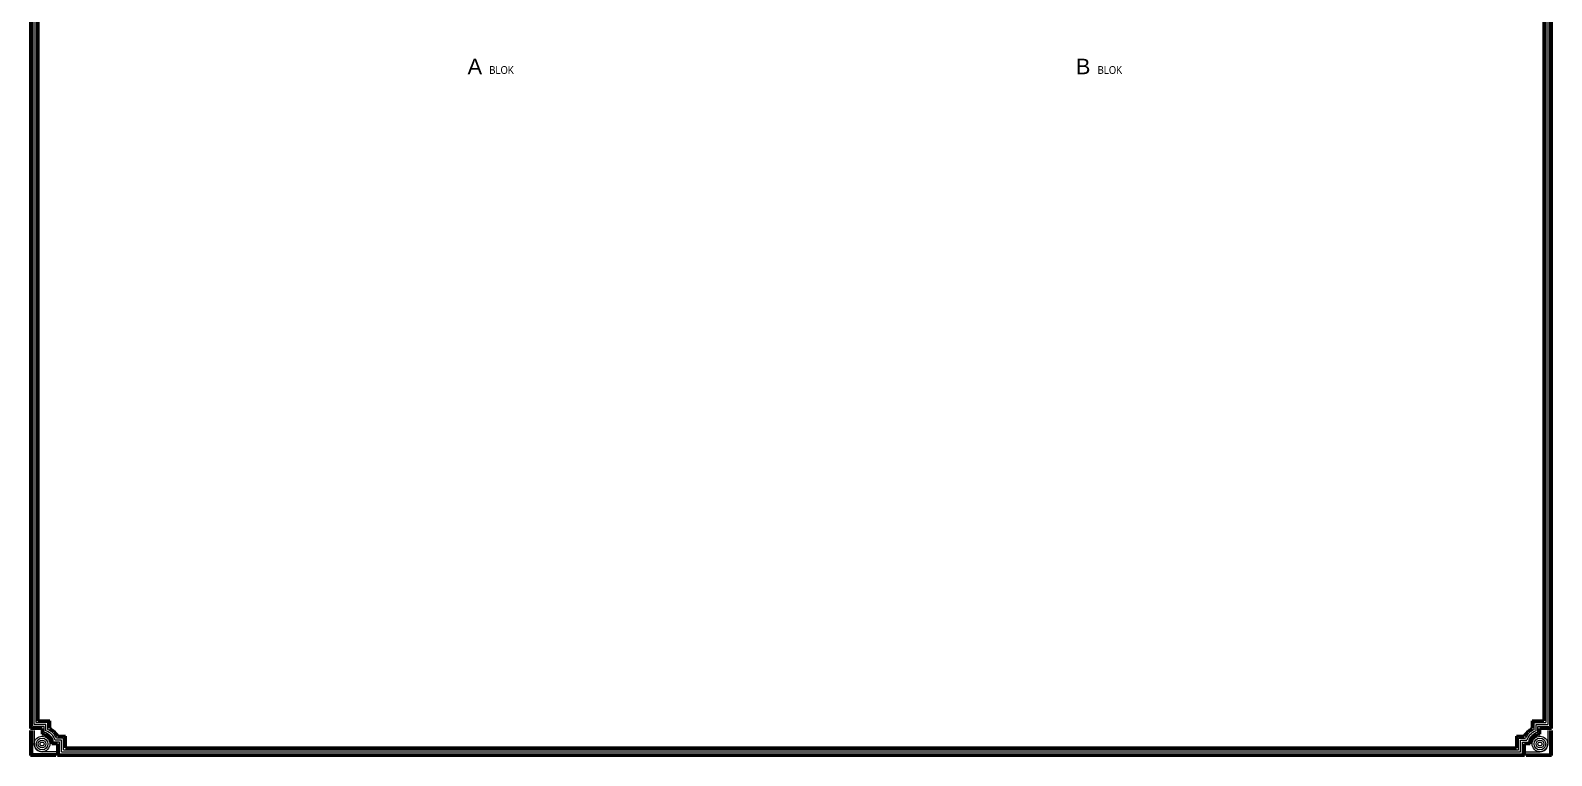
# Model space of a CAD drawing. Header units: millimetres. Extents: x -4402 to 30102, y 1696 to 6551.
# Drawn here: x 17554 to 21469, y 1696 to 3564 of the extents above; entities that cross this region are included whole.
import ezdxf
from ezdxf.enums import TextEntityAlignment as Align

# ---------------------------------------------------------------- set-up
doc = ezdxf.new("R2010")
doc.units = ezdxf.units.MM
for name, color, linetype, lineweight in [('BETON', 6, 'Continuous', 50), ('GOR-020', 2, 'Continuous', 20), ('MH', 20, 'Continuous', 20), ('YYM', 20, 'Continuous', 18)]:
    doc.layers.add(name, color=color, linetype=linetype, lineweight=lineweight)
doc.styles.add('1', font='arial.ttf', dxfattribs={"height": 18})

msp = doc.modelspace()

# ---------------------------------------------------------------- linework, layer by layer
at = {"layer": 'BETON'}
for p, q in [((17553.7, 1766.3), (17553.7, 6096.8)), ((17573.7, 1786.3), (17573.7, 6076.8)), ((21449.1, 6076.8), (21449.1, 1786.3)), ((21469.1, 6096.8), (21469.1, 1766.3)), ((17583.7, 1766.3), (17553.7, 1766.3)), ((17603.7, 1786.3), (17573.7, 1786.3)), ((17583.7, 1751.3), (17583.7, 1766.3)), ((17603.7, 1766.6), (17603.7, 1786.3)), ((21419.1, 1786.3), (21449.1, 1786.3)), ((21419.1, 1766.6), (21419.1, 1786.3)), ((21439.1, 1751.3), (21439.1, 1766.3)), ((21439.1, 1766.3), (21469.1, 1766.3)), ((17553.7, 1761.3), (17553.7, 1696.3)), ((17623.7, 1726.3), (17608.6, 1726.3)), ((17623.7, 1696.3), (17623.7, 1726.3)), ((17643.7, 1746.3), (17623.9, 1746.3)), ((17643.7, 1716.3), (17643.7, 1746.3)), ((21379.1, 1746.3), (21398.9, 1746.3)), ((21379.1, 1716.3), (21379.1, 1746.3)), ((21399.1, 1726.3), (21414.2, 1726.3)), ((21399.1, 1696.3), (21399.1, 1726.3)), ((21469.1, 1761.3), (21469.1, 1696.3)), ((17618.7, 1696.3), (17553.7, 1696.3)), ((17618.7, 1696.3), (17593.7, 1696.3)), ((17623.7, 1696.3), (21399.1, 1696.3)), ((17643.7, 1716.3), (21379.1, 1716.3)), ((21404.1, 1696.3), (21469.1, 1696.3))]:
    msp.add_line(p, q, dxfattribs=at)
for centre, radius, start, end in [((17583.7, 1726.3), 44.9, 26.4466, 63.5534), ((21439.1, 1726.3), 44.9, 116.4466, 153.5534), ((17583.7, 1726.3), 24.9, 0, 90), ((21439.1, 1726.3), 24.9, 90, 180)]:
    msp.add_arc(centre, radius, start, end, dxfattribs=at)
at = {"layer": 'GOR-020'}
for p, q in [((17558.7, 1771.3), (17558.7, 6091.8)), ((17563.7, 1776.3), (17563.7, 6086.8)), ((17568.7, 1781.3), (17568.7, 6081.8)), ((21454.1, 6081.8), (21454.1, 1781.3)), ((21459.1, 6086.8), (21459.1, 1776.3)), ((21464.1, 6091.8), (21464.1, 1771.3)), ((17588.7, 1771.3), (17558.7, 1771.3)), ((17593.7, 1776.3), (17563.7, 1776.3)), ((17598.7, 1781.3), (17568.7, 1781.3)), ((17588.7, 1755.8), (17588.7, 1771.3)), ((17593.7, 1759.8), (17593.7, 1776.3)), ((17598.7, 1763.3), (17598.7, 1781.3)), ((21424.1, 1781.3), (21454.1, 1781.3)), ((21424.1, 1763.3), (21424.1, 1781.3)), ((21429.1, 1776.3), (21459.1, 1776.3)), ((21429.1, 1759.8), (21429.1, 1776.3)), ((21434.1, 1771.3), (21464.1, 1771.3)), ((21434.1, 1755.8), (21434.1, 1771.3)), ((17558.7, 1761.3), (17558.7, 1701.3)), ((17563.7, 1761.3), (17563.7, 1726.3)), ((17628.7, 1731.3), (17613.2, 1731.3)), ((17633.7, 1736.3), (17617.1, 1736.3)), ((17638.7, 1741.3), (17620.7, 1741.3)), ((17628.7, 1701.3), (17628.7, 1731.3)), ((17633.7, 1706.3), (17633.7, 1736.3)), ((17638.7, 1711.3), (17638.7, 1741.3)), ((21384.1, 1741.3), (21402.1, 1741.3)), ((21384.1, 1711.3), (21384.1, 1741.3)), ((21389.1, 1736.3), (21405.6, 1736.3)), ((21389.1, 1706.3), (21389.1, 1736.3)), ((21394.1, 1731.3), (21409.6, 1731.3)), ((21394.1, 1701.3), (21394.1, 1731.3)), ((21459.1, 1761.3), (21459.1, 1726.3)), ((21464.1, 1761.3), (21464.1, 1701.3)), ((17618.7, 1701.3), (17558.7, 1701.3)), ((17618.7, 1706.3), (17583.7, 1706.3)), ((17628.7, 1701.3), (21394.1, 1701.3)), ((17633.7, 1706.3), (21389.1, 1706.3)), ((17638.7, 1711.3), (21384.1, 1711.3)), ((21404.1, 1706.3), (21439.1, 1706.3)), ((21404.1, 1701.3), (21464.1, 1701.3))]:
    msp.add_line(p, q, dxfattribs=at)
for centre, radius in [((17583.7, 1726.3), 20), ((17583.7, 1726.3), 15), ((17583.7, 1726.3), 10), ((17583.7, 1726.3), 5), ((21439.1, 1726.3), 20), ((21439.1, 1726.3), 15), ((21439.1, 1726.3), 10), ((21439.1, 1726.3), 5)]:
    msp.add_circle(centre, radius, dxfattribs=at)
for centre, radius, start, end in [((17583.7, 1726.3), 39.9, 22.0783, 67.9217), ((21439.1, 1726.3), 39.9, 112.0783, 157.9217), ((17583.7, 1726.3), 20, 180, 270), ((17583.7, 1726.3), 29.9, 9.6241, 80.3759), ((17583.7, 1726.3), 34.9, 16.647, 73.353), ((21439.1, 1726.3), 34.9, 106.647, 163.353), ((21439.1, 1726.3), 29.9, 99.6241, 170.3759), ((21439.1, 1726.3), 20, 270, 0)]:
    msp.add_arc(centre, radius, start, end, dxfattribs=at)

# ---------------------------------------------------------------- texts
at = {"layer": 'MH', "style": '1', "width": 0.85}
for s, p in [('BLOK', (18734.9, 3452.3)), ('BLOK ', (20300.7, 3452.3))]:
    msp.add_text(s, height=20, dxfattribs=at).set_placement(p)
at = {"layer": 'YYM', "style": '1'}
for s, p in [('A', (18697.6, 3471.4)), ('B', (20263.4, 3471.4))]:
    msp.add_text(s, height=40, dxfattribs=at).set_placement(p, align=Align.MIDDLE)

doc.saveas('drawing.dxf')
